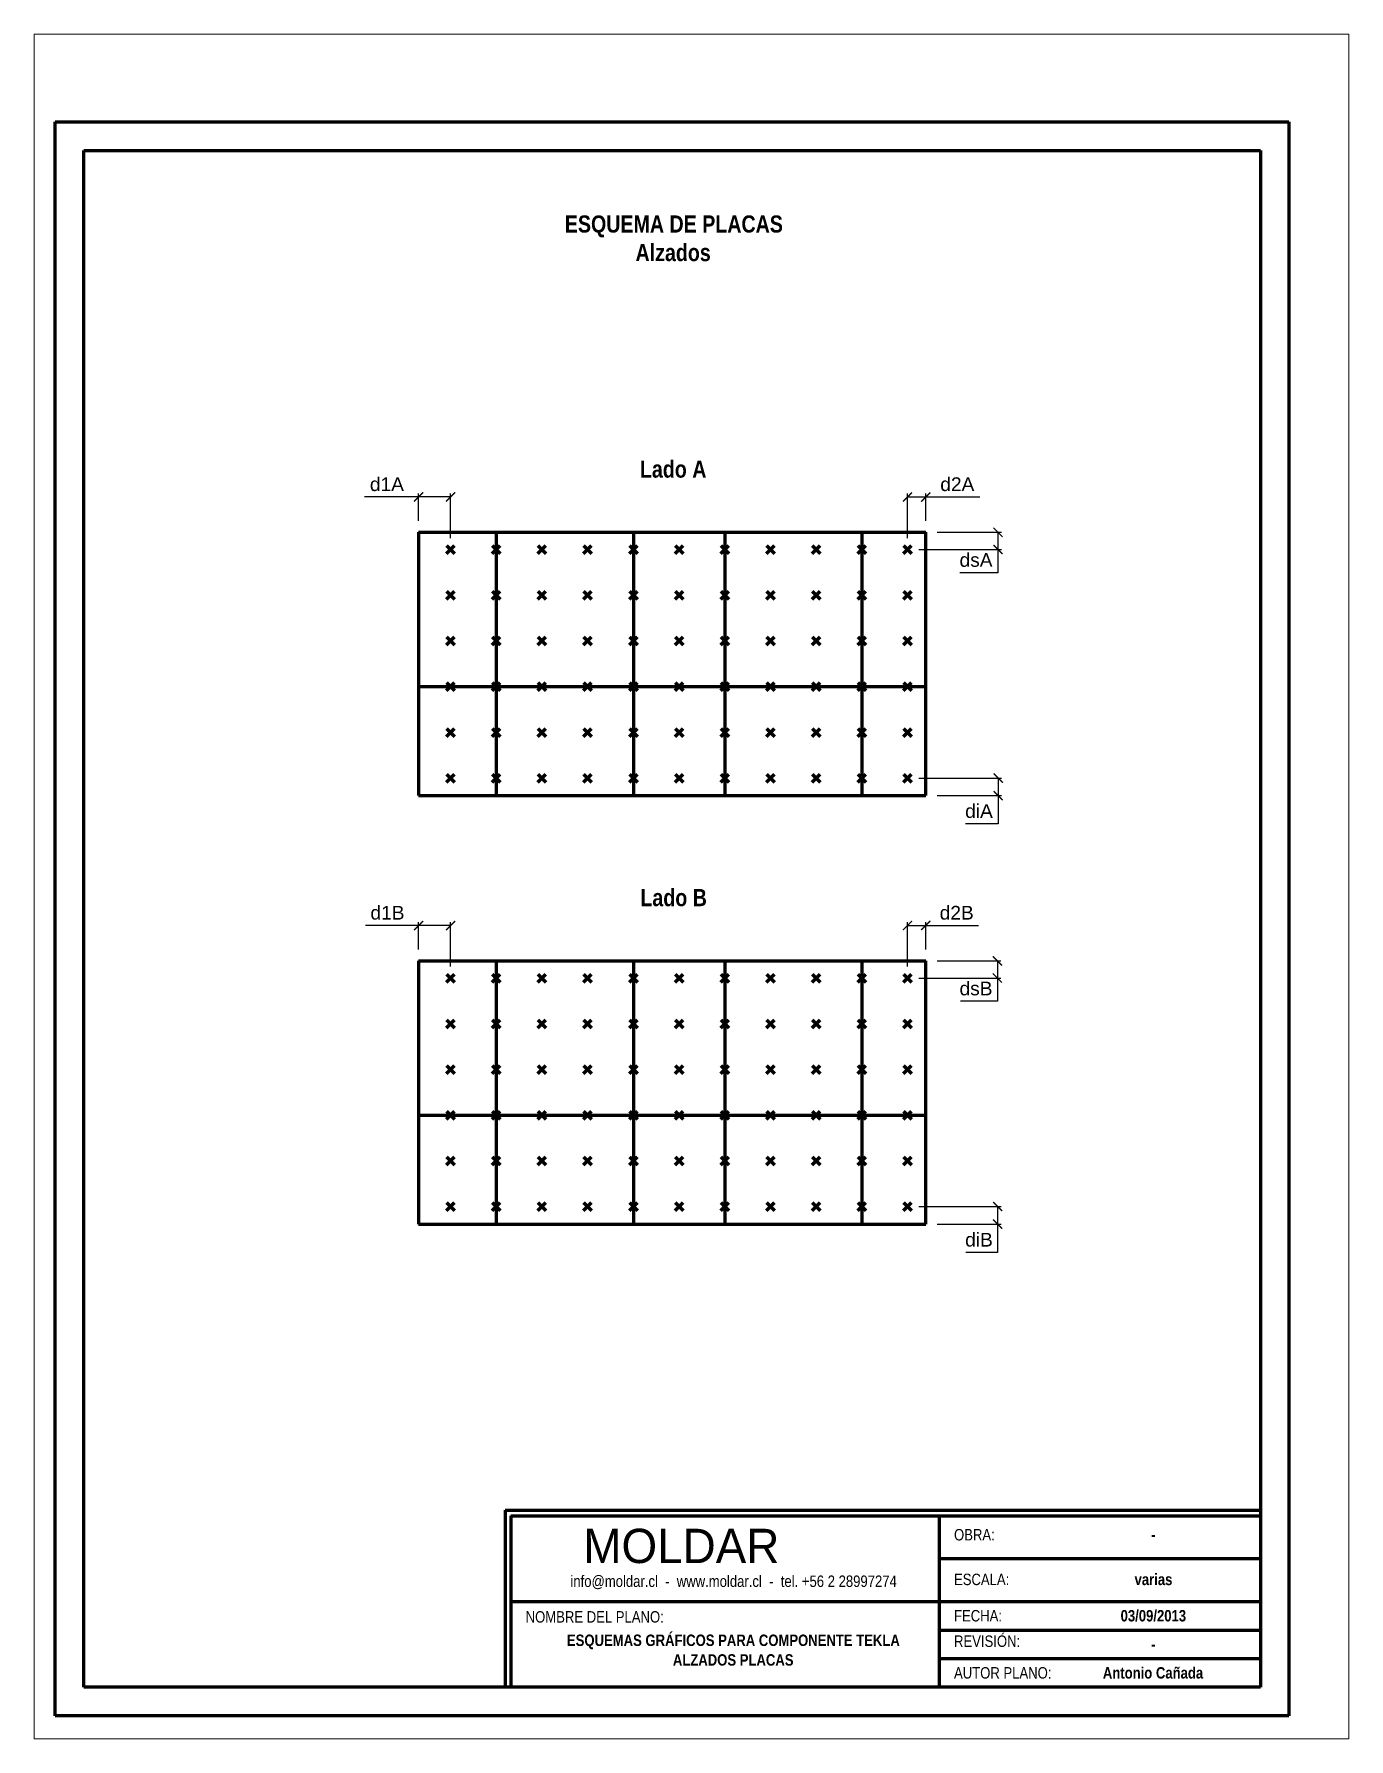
# Paper-space layout '02' of a CAD drawing. Header units: millimetres. Extents: x -7 to 223, y -8 to 290.
# The model-space entities are those that its viewports show. They can reach past a viewport. Long polylines and large blocks are cut down to what shows.
import ezdxf

# ---------------------------------------------------------------- set-up
doc = ezdxf.new("R2010")
doc.units = ezdxf.units.MM
doc.header["$MEASUREMENT"] = 0
doc.header["$PDMODE"] = 3
doc.header["$PDSIZE"] = 35
doc.styles.get("Standard").update_dxf_attribs({"font": 'arial.ttf'})
doc.dimstyles.new('Copy of Standard', dxfattribs={"dimtxt": 120, "dimasz": 80, "dimexe": 30, "dimexo": 100, "dimgap": 50, "dimtad": 1, "dimtih": 1, "dimtoh": 1, "dimdec": 0, "dimzin": 0, "dimdsep": 46, "dimtxsty": 'Standard', "dimblk": 'ARCHTICK', "dimcen": 0.09, "dimadec": 0, "dimazin": 0, "dimtfac": 1, "dimtdec": 0, "dimtofl": 0, "dimtmove": 0, "dimatfit": 3, "dimfxl": 1, "dimtolj": 1, "dimtzin": 0, "dimarcsym": 0})

# ---------------------------------------------------------------- blocks, each defined once
blk = doc.blocks.new('Cajetín')
at = {"lineweight": 100}
for p, q in [((-6612, 1550), (-6612, 0)), ((-6612, 1550), (0, 1550)), ((-6562, 1500), (-6562, 0)), ((-6562, 1500), (0, 1500)), ((-2812, 1500), (-2812, 0)), ((-2812, 1125), (0, 1125)), ((-6562, 750), (0, 750)), ((-2812, 500), (0, 500)), ((-2812, 250), (0, 250))]:
    blk.add_line(p, q, dxfattribs=at)
at = {"lineweight": 100, "attachment_point": 1}
for s, width, insert, char_height in [('\\pi634.81;{\\fBlairMdITC TT|b0|i0|c0|p2;MOLDAR}', 3750, (-6562, 1386), 300), ('{\\fArial Narrow|b0|i0|c0|p34;OBRA:}', 686.38, (-2682, 1384), 100), ('\\pi926.62;{\\fArial Narrow|b1|i0|c0|p34;-}', 1884.14, (-1884, 1384), 100), ('\\pi392.05;{\\fArial Narrow|b0|i0|c0|p34;info@moldar.cl  -  www.moldar.cl  -  tel. +56 2 28997274}', 3628.57, (-6432, 977), 100), ('{\\fArial Narrow|b0|i0|c0|p34;ESCALA:}', 686.38, (-2682, 993), 100), ('\\pi392.28;{\\fArial Narrow|b1|i0|c0|p34;varias}', 1109.73, (-1494, 993), 100), ('{\\fArial Narrow|b0|i0|c0|p34;NOMBRE DEL PLANO:}', 3628.57, (-6432, 665), 100), ('{\\fArial Narrow|b0|i0|c0|p34;FECHA:}', 907.81, (-2682, 675), 100), ('\\pi660.21;{\\fArial Narrow|b1|i0|c0|p34;03/09/2013}', 1884.14, (-1884, 675), 100), ('\\pi361.35;{\\fArial Narrow|b1|i0|c0|p34;ESQUEMAS GRÁFICOS PARA COMPONENTE TEKLA}', 3628.57, (-6432, 460), 100), ('{\\fArial Narrow|b0|i0|c0|p34;REVISIÓN:}', 907.81, (-2682, 452), 100), ('\\pi926.62;{\\fArial Narrow|b1|i0|c0|p34;-}', 1884.14, (-1884, 425), 100), ('{\\fArial Narrow|b0|i0|c0|p34;AUTOR PLANO:}', 907.81, (-2682, 175), 100), ('\\pi504.89;{\\fArial Narrow|b1|i0|c0|p34;Antonio Cañada}', 1884.14, (-1884, 175), 100)]:
    blk.add_mtext_dynamic_manual_height_columns(s, width=width, gutter_width=1, heights=[0], dxfattribs=dict(at, insert=insert, char_height=char_height))
blk = doc.blocks.new('_ArchTick')
at = {"color": 0, "linetype": 'ByBlock', "lineweight": 100, "const_width": 0.15}
blk.add_lwpolyline([(-0.5, -0.5), (0.5, 0.5)], dxfattribs=at)
blk = doc.blocks.new('*D16')
at = {"color": 0, "lineweight": -2, "transparency": 16777216}
for p, q in [((175130, 20289), (175692, 20289)), ((175662, 20289), (175662, 20138)), ((174970, 20138), (175692, 20138)), ((175662, 20138), (175662, 19935)), ((175662, 19935), (175328, 19935))]:
    blk.add_line(p, q, dxfattribs=at)
at = {"layer": 'Defpoints', "color": 0, "lineweight": 100, "transparency": 16777216}
for p in [(175030, 20289), (174870, 20138), (175662, 20138)]:
    blk.add_point(p, dxfattribs=at)
at = {"color": 0, "lineweight": -2, "transparency": 16777216, "xscale": 80, "yscale": 80, "zscale": 80}
for p, rotation in [((175662, 20289), 90), ((175662, 20138), 270)]:
    blk.add_blockref('_ArchTick', p, dxfattribs=dict(at, rotation=rotation))
at = {"color": 0, "lineweight": 100, "transparency": 16777216, "insert": (175470, 20046), "char_height": 120, "attachment_point": 5}
blk.add_mtext('\\A1;dsA', dxfattribs=at)
blk = doc.blocks.new('*D17')
at = {"color": 0, "lineweight": -2, "transparency": 16777216}
for p, q in [((174970, 18138), (175694, 18138)), ((175664, 18138), (175664, 17984)), ((175130, 17984), (175694, 17984)), ((175664, 17984), (175664, 17737)), ((175664, 17737), (175377, 17737))]:
    blk.add_line(p, q, dxfattribs=at)
at = {"layer": 'Defpoints', "color": 0, "lineweight": 100, "transparency": 16777216}
for p in [(174870, 18138), (175030, 17984), (175664, 17984)]:
    blk.add_point(p, dxfattribs=at)
at = {"color": 0, "lineweight": -2, "transparency": 16777216, "xscale": 80, "yscale": 80, "zscale": 80}
for p, rotation in [((175664, 18138), 90), ((175664, 17984), 270)]:
    blk.add_blockref('_ArchTick', p, dxfattribs=dict(at, rotation=rotation))
at = {"color": 0, "lineweight": 100, "transparency": 16777216, "insert": (175496, 17848), "char_height": 120, "attachment_point": 5}
blk.add_mtext('\\A1;diA', dxfattribs=at)
blk = doc.blocks.new('*D18')
at = {"color": 0, "lineweight": -2, "transparency": 16777216}
for p, q in [((170590, 20598), (170117, 20598)), ((170590, 20389), (170590, 20628)), ((170870, 20598), (170590, 20598)), ((170870, 20238), (170870, 20628))]:
    blk.add_line(p, q, dxfattribs=at)
at = {"layer": 'Defpoints', "color": 0, "lineweight": 100, "transparency": 16777216}
for p in [(170590, 20598), (170590, 20289), (170870, 20138)]:
    blk.add_point(p, dxfattribs=at)
at = {"color": 0, "lineweight": -2, "transparency": 16777216, "xscale": 80, "yscale": 80, "zscale": 80, "rotation": 180}
blk.add_blockref('_ArchTick', (170590, 20598), dxfattribs=at)
at = {"color": 0, "lineweight": -2, "transparency": 16777216, "xscale": 80, "yscale": 80, "zscale": 80}
blk.add_blockref('_ArchTick', (170870, 20598), dxfattribs=at)
at = {"color": 0, "lineweight": 100, "transparency": 16777216, "insert": (170313, 20709), "char_height": 120, "attachment_point": 5}
blk.add_mtext('\\A1;d1A', dxfattribs=at)
blk = doc.blocks.new('*D19')
at = {"color": 0, "lineweight": -2, "transparency": 16777216}
for p, q in [((174870, 20238), (174870, 20628)), ((174870, 20598), (175030, 20598)), ((175030, 20389), (175030, 20628)), ((175030, 20598), (175502, 20598))]:
    blk.add_line(p, q, dxfattribs=at)
at = {"layer": 'Defpoints', "color": 0, "lineweight": 100, "transparency": 16777216}
for p in [(175030, 20598), (175030, 20289), (174870, 20138)]:
    blk.add_point(p, dxfattribs=at)
at = {"color": 0, "lineweight": -2, "transparency": 16777216, "xscale": 80, "yscale": 80, "zscale": 80, "rotation": 180}
blk.add_blockref('_ArchTick', (174870, 20598), dxfattribs=at)
at = {"color": 0, "lineweight": -2, "transparency": 16777216, "xscale": 80, "yscale": 80, "zscale": 80}
blk.add_blockref('_ArchTick', (175030, 20598), dxfattribs=at)
at = {"color": 0, "lineweight": 100, "transparency": 16777216, "insert": (175306, 20709), "char_height": 120, "attachment_point": 5}
blk.add_mtext('\\A1;d2A', dxfattribs=at)
blk = doc.blocks.new('*D20')
at = {"color": 0, "lineweight": -2, "transparency": 16777216}
for p, q in [((175130, 16538), (175687, 16538)), ((175657, 16538), (175657, 16387)), ((174970, 16387), (175687, 16387)), ((175657, 16387), (175657, 16184)), ((175657, 16184), (175333, 16184))]:
    blk.add_line(p, q, dxfattribs=at)
at = {"layer": 'Defpoints', "color": 0, "lineweight": 100, "transparency": 16777216}
for p in [(175030, 16538), (174870, 16387), (175657, 16387)]:
    blk.add_point(p, dxfattribs=at)
at = {"color": 0, "lineweight": -2, "transparency": 16777216, "xscale": 80, "yscale": 80, "zscale": 80}
for p, rotation in [((175657, 16538), 90), ((175657, 16387), 270)]:
    blk.add_blockref('_ArchTick', p, dxfattribs=dict(at, rotation=rotation))
at = {"color": 0, "lineweight": 100, "transparency": 16777216, "insert": (175470, 16295), "char_height": 120, "attachment_point": 5}
blk.add_mtext('\\A1;dsB', dxfattribs=at)
blk = doc.blocks.new('*D21')
at = {"color": 0, "lineweight": -2, "transparency": 16777216}
for p, q in [((174970, 14387), (175689, 14387)), ((175659, 14387), (175659, 14233)), ((175130, 14233), (175689, 14233)), ((175659, 14233), (175659, 13985)), ((175659, 13985), (175382, 13985))]:
    blk.add_line(p, q, dxfattribs=at)
at = {"layer": 'Defpoints', "color": 0, "lineweight": 100, "transparency": 16777216}
for p in [(174870, 14387), (175030, 14233), (175659, 14233)]:
    blk.add_point(p, dxfattribs=at)
at = {"color": 0, "lineweight": -2, "transparency": 16777216, "xscale": 80, "yscale": 80, "zscale": 80}
for p, rotation in [((175659, 14387), 90), ((175659, 14233), 270)]:
    blk.add_blockref('_ArchTick', p, dxfattribs=dict(at, rotation=rotation))
at = {"color": 0, "lineweight": 100, "transparency": 16777216, "insert": (175496, 14096), "char_height": 120, "attachment_point": 5}
blk.add_mtext('\\A1;diB', dxfattribs=at)
blk = doc.blocks.new('*D22')
at = {"color": 0, "lineweight": -2, "transparency": 16777216}
for p, q in [((170590, 16638), (170590, 16877)), ((170870, 16487), (170870, 16877)), ((170590, 16847), (170126, 16847)), ((170870, 16847), (170590, 16847))]:
    blk.add_line(p, q, dxfattribs=at)
at = {"layer": 'Defpoints', "color": 0, "lineweight": 100, "transparency": 16777216}
for p in [(170590, 16847), (170590, 16538), (170870, 16387)]:
    blk.add_point(p, dxfattribs=at)
at = {"color": 0, "lineweight": -2, "transparency": 16777216, "xscale": 80, "yscale": 80, "zscale": 80, "rotation": 180}
blk.add_blockref('_ArchTick', (170590, 16847), dxfattribs=at)
at = {"color": 0, "lineweight": -2, "transparency": 16777216, "xscale": 80, "yscale": 80, "zscale": 80}
blk.add_blockref('_ArchTick', (170870, 16847), dxfattribs=at)
at = {"color": 0, "lineweight": 100, "transparency": 16777216, "insert": (170318, 16958), "char_height": 120, "attachment_point": 5}
blk.add_mtext('\\A1;d1B', dxfattribs=at)
blk = doc.blocks.new('*D23')
at = {"color": 0, "lineweight": -2, "transparency": 16777216}
for p, q in [((174870, 16487), (174870, 16877)), ((175030, 16638), (175030, 16877)), ((174870, 16847), (175030, 16847)), ((175030, 16847), (175493, 16847))]:
    blk.add_line(p, q, dxfattribs=at)
at = {"layer": 'Defpoints', "color": 0, "lineweight": 100, "transparency": 16777216}
for p in [(175030, 16847), (175030, 16538), (174870, 16387)]:
    blk.add_point(p, dxfattribs=at)
at = {"color": 0, "lineweight": -2, "transparency": 16777216, "xscale": 80, "yscale": 80, "zscale": 80, "rotation": 180}
blk.add_blockref('_ArchTick', (174870, 16847), dxfattribs=at)
at = {"color": 0, "lineweight": -2, "transparency": 16777216, "xscale": 80, "yscale": 80, "zscale": 80}
blk.add_blockref('_ArchTick', (175030, 16847), dxfattribs=at)
at = {"color": 0, "lineweight": 100, "transparency": 16777216, "insert": (175301, 16958), "char_height": 120, "attachment_point": 5}
blk.add_mtext('\\A1;d2B', dxfattribs=at)

msp = doc.modelspace()

# ---------------------------------------------------------------- linework, layer by layer
at = {"lineweight": 100}
for p, q in [((167409.4, 9930.5), (167409.4, 23880.5)), ((167409.4, 23880.5), (178209.4, 23880.5)), ((178209.4, 23880.5), (178209.4, 9930.5)), ((167659.4, 10180.5), (167659.4, 23630.5)), ((167659.4, 23630.5), (177959.4, 23630.5)), ((177959.4, 23630.5), (177959.4, 10180.5)), ((177959.4, 10180.5), (167659.4, 10180.5)), ((178209.4, 9930.5), (167409.4, 9930.5))]:
    msp.add_line(p, q, dxfattribs=at)
at = {"color": 2, "lineweight": 100}
for p, q in [((170589.5, 20289.2), (170589.5, 17984.1)), ((170589.5, 20289.2), (175029.6, 20289.2)), ((171270.1, 20289.2), (171270.1, 17984.1)), ((172470.1, 20289.2), (172470.1, 17984.1)), ((173270.1, 20289.2), (173270.1, 17984.1)), ((174470.1, 20289.2), (174470.1, 17984.1)), ((175029.6, 17984.1), (175029.6, 20289.2)), ((170589.5, 18937.7), (175029.6, 18937.7)), ((170589.5, 17984.1), (175029.6, 17984.1)), ((170589.5, 16538.1), (170589.5, 14232.9)), ((170589.5, 16538.1), (175029.6, 16538.1)), ((171270.1, 16538.1), (171270.1, 14232.9)), ((172470.1, 16538.1), (172470.1, 14232.9)), ((173270.1, 16538.1), (173270.1, 14232.9)), ((174470.1, 16538.1), (174470.1, 14232.9)), ((175029.6, 14232.9), (175029.6, 16538.1)), ((170589.5, 15186.6), (175029.6, 15186.6)), ((170589.5, 14232.9), (175029.6, 14232.9))]:
    msp.add_line(p, q, dxfattribs=at)
at = {"lineweight": 100}
for p in [(170870.1, 20137.7), (171270.1, 20137.7), (171670.1, 20137.7), (172070.1, 20137.7), (172470.1, 20137.7), (172870.1, 20137.7), (173270.1, 20137.7), (173670.1, 20137.7), (174070.1, 20137.7), (174470.1, 20137.7), (174870.1, 20137.7), (170870.1, 19737.7), (171270.1, 19737.7), (171670.1, 19737.7), (172070.1, 19737.7), (172470.1, 19737.7), (172870.1, 19737.7), (173270.1, 19737.7), (173670.1, 19737.7), (174070.1, 19737.7), (174470.1, 19737.7), (174870.1, 19737.7), (170870.1, 19337.7), (171270.1, 19337.7), (171670.1, 19337.7), (172070.1, 19337.7), (172470.1, 19337.7), (172870.1, 19337.7), (173270.1, 19337.7), (173670.1, 19337.7), (174070.1, 19337.7), (174470.1, 19337.7), (174870.1, 19337.7), (170870.1, 18937.7), (171270.1, 18937.7), (171670.1, 18937.7), (172070.1, 18937.7), (172470.1, 18937.7), (172870.1, 18937.7), (173270.1, 18937.7), (173670.1, 18937.7), (174070.1, 18937.7), (174470.1, 18937.7), (174870.1, 18937.7), (170870.1, 18537.7), (171270.1, 18537.7), (171670.1, 18537.7), (172070.1, 18537.7), (172470.1, 18537.7), (172870.1, 18537.7), (173270.1, 18537.7), (173670.1, 18537.7), (174070.1, 18537.7), (174470.1, 18537.7), (174870.1, 18537.7), (170870.1, 18137.7), (171270.1, 18137.7), (171670.1, 18137.7), (172070.1, 18137.7), (172470.1, 18137.7), (172870.1, 18137.7), (173270.1, 18137.7), (173670.1, 18137.7), (174070.1, 18137.7), (174470.1, 18137.7), (174870.1, 18137.7), (170870.1, 16386.6), (171270.1, 16386.6), (171670.1, 16386.6), (172070.1, 16386.6), (172470.1, 16386.6), (172870.1, 16386.6), (173270.1, 16386.6), (173670.1, 16386.6), (174070.1, 16386.6), (174470.1, 16386.6), (174870.1, 16386.6), (170870.1, 15986.6), (171270.1, 15986.6), (171670.1, 15986.6), (172070.1, 15986.6), (172470.1, 15986.6), (172870.1, 15986.6), (173270.1, 15986.6), (173670.1, 15986.6), (174070.1, 15986.6), (174470.1, 15986.6), (174870.1, 15986.6), (170870.1, 15586.6), (171270.1, 15586.6), (171670.1, 15586.6), (172070.1, 15586.6), (172470.1, 15586.6), (172870.1, 15586.6), (173270.1, 15586.6), (173670.1, 15586.6), (174070.1, 15586.6), (174470.1, 15586.6), (174870.1, 15586.6), (170870.1, 15186.6), (171270.1, 15186.6), (171670.1, 15186.6), (172070.1, 15186.6), (172470.1, 15186.6), (172870.1, 15186.6), (173270.1, 15186.6), (173670.1, 15186.6), (174070.1, 15186.6), (174470.1, 15186.6), (174870.1, 15186.6), (170870.1, 14786.6), (171270.1, 14786.6), (171670.1, 14786.6), (172070.1, 14786.6), (172470.1, 14786.6), (172870.1, 14786.6), (173270.1, 14786.6), (173670.1, 14786.6), (174070.1, 14786.6), (174470.1, 14786.6), (174870.1, 14786.6), (170870.1, 14386.6), (171270.1, 14386.6), (171670.1, 14386.6), (172070.1, 14386.6), (172470.1, 14386.6), (172870.1, 14386.6), (173270.1, 14386.6), (173670.1, 14386.6), (174070.1, 14386.6), (174470.1, 14386.6), (174870.1, 14386.6)]:
    msp.add_point(p, dxfattribs=at)

# ---------------------------------------------------------------- block references
msp.add_blockref('Cajetín', (177959.4, 10180.5), dxfattribs=at)

# ---------------------------------------------------------------- texts
at = {"lineweight": 100, "attachment_point": 1}
for s, width, insert, char_height in [('\\pi756.94;{\\fArial Narrow|b1|i0|c0|p34;ESQUEMA DE PLACAS\\P\\pi1375.7;Alzados}', 3401.98, (171113.5, 23062.5), 150), ('\\pi1416.7;{\\fArial Narrow|b1|i0|c0|p34;Lado A}', 3401.98, (171111, 20917.1), 150), ('\\pi1420.7;{\\fArial Narrow|b1|i0|c0|p34;Lado B}', 3401.98, (171111, 17166), 150), ('\\pi1289;{\\fArial Narrow|b1|i0|c0|p34;ALZADOS PLACAS}', 3628.574, (171527.2, 10468.6), 100)]:
    msp.add_mtext_dynamic_manual_height_columns(s, width=width, gutter_width=1, heights=[0], dxfattribs=dict(at, insert=insert, char_height=char_height))

# ---------------------------------------------------------------- dimensions: what is measured, and where the dimension line sits
at = {"lineweight": 100}
for base, p1, p2, text, picture, middle in [((170589.5, 20598.1), (170870.1, 20137.7), (170589.5, 20289.2), 'd1A', '*D18', (170313.1, 20709.3)), ((175029.6, 20598.1), (174870.1, 20137.7), (175029.6, 20289.2), 'd2A', '*D19', (175306, 20709.3)), ((170589.5, 16846.9), (170870.1, 16386.6), (170589.5, 16538.1), 'd1B', '*D22', (170317.7, 16958.1)), ((175029.6, 16846.9), (174870.1, 16386.6), (175029.6, 16538.1), 'd2B', '*D23', (175301.4, 16958.1))]:
    dim = msp.add_linear_dim(base=base, p1=p1, p2=p2, text=text, dimstyle='Copy of Standard', dxfattribs=at)
    dim.commit()
    dim.dimension.update_dxf_attribs({"geometry": picture, "text_midpoint": middle})
for base, p1, p2, text, picture, middle in [((175661.5, 20137.7), (175029.6, 20289.2), (174870.1, 20137.7), 'dsA', '*D16', (175469.8, 19934.8)), ((175664, 17984.1), (174870.1, 18137.7), (175029.6, 17984.1), 'diA', '*D17', (175495.6, 17736.6)), ((175656.9, 16386.6), (175029.6, 16538.1), (174870.1, 16386.6), 'dsB', '*D20', (175469.8, 16183.7)), ((175659.4, 14232.9), (174870.1, 14386.6), (175029.6, 14232.9), 'diB', '*D21', (175495.6, 13985.4))]:
    dim = msp.add_linear_dim(base=base, p1=p1, p2=p2, angle=90, text=text, dimstyle='Copy of Standard', dxfattribs=at)
    dim.commit()
    dim.dimension.update_dxf_attribs({"geometry": picture, "text_midpoint": middle, "dimtype": 160})

psp = doc.layouts.new('02')

# ---------------------------------------------------------------- viewports
at = {"layer": '0', "lineweight": 100}
psp.add_viewport(center=(107.88, 140.74), size=(230.2, 298.447), view_center_point=(172979.03, 17188.26), view_height=14922.368, dxfattribs=at)

doc.saveas('drawing.dxf')
